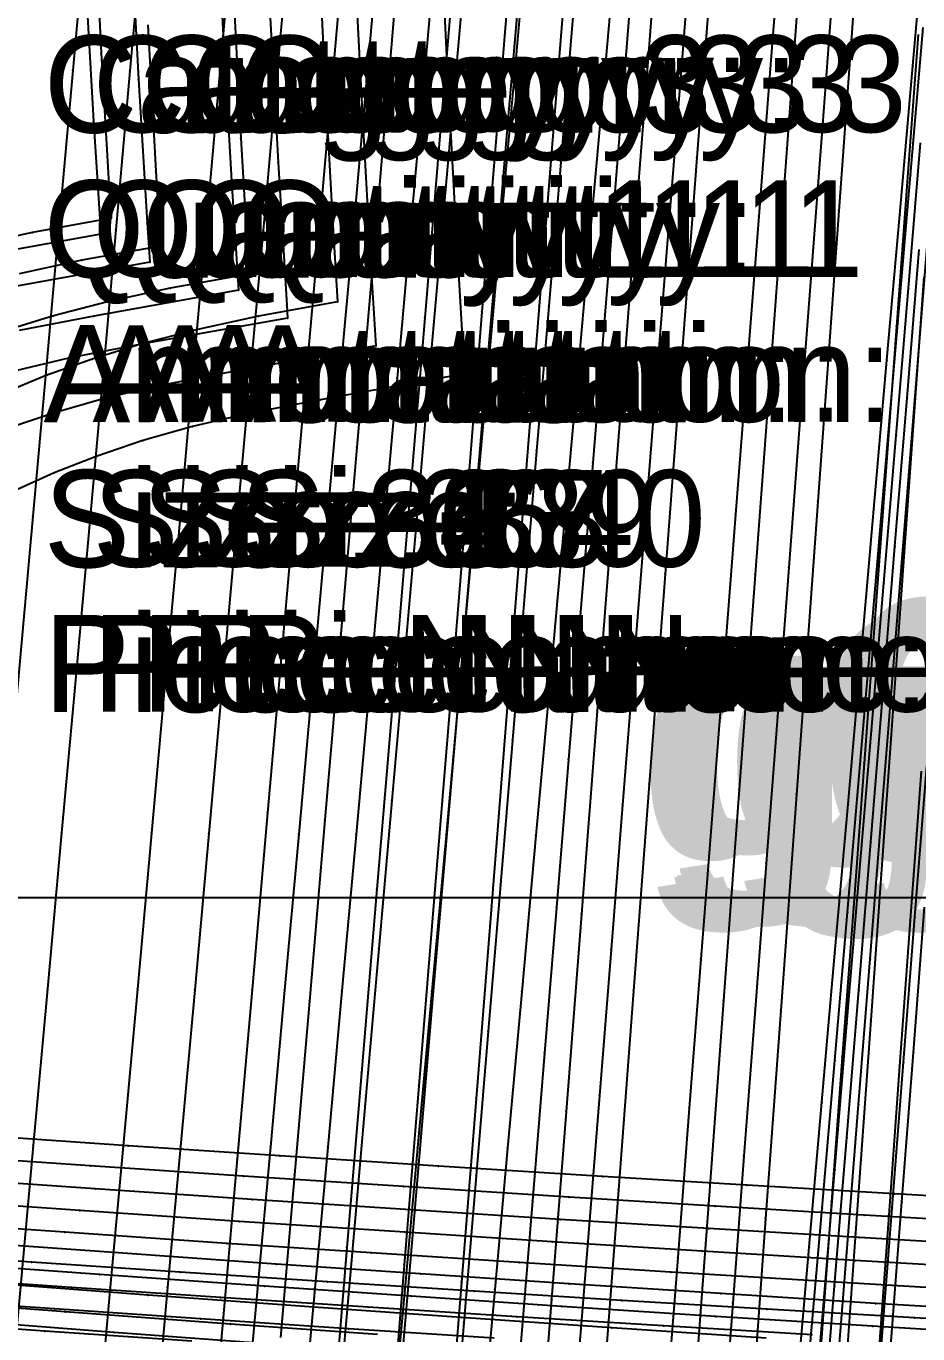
# Model space of a CAD drawing. Extents: x -2408 to 1029, y -526 to 2095.
# Drawn here: x -657.3 to -564.9, y 187.4 to 322.8 of the extents above; entities that cross this region are included whole.
import ezdxf

# ---------------------------------------------------------------- set-up
doc = ezdxf.new("R2010")
doc.units = 0
doc.layers.add('TEXT', color=7, linetype='Continuous')

# ---------------------------------------------------------------- blocks, each defined once
blk = doc.blocks.new(' -30')
at = {"layer": '1'}
for points in [[(-140.645513, -0.13327), (-126.198711, -4.543928), (-111.795267, -8.970565), (-97.399398, -13.421808), (-88.141356, -16.297586), (-88.4348, -19.632827), (-89.576979, -32.614682), (-89.762009, -34.717655), (-91.104735, -49.978829), (-92.419985, -64.927735), (-93.762708, -80.188907), (-95.086682, -95.236976), (-96.429403, -110.498133), (-97.77096, -125.746027), (-99.113686, -141.007203), (-100.449148, -156.185824), (-101.791872, -171.446992), (-103.134596, -186.70816), (-104.482247, -202.025329), (-105.82497, -217.286495), (-107.147776, -232.321274), (-108.4905, -247.582435)], [(-970.741257, -272.837722), (-985.991134, -271.970428), (-1001.25985, -271.072241), (-1016.303678, -270.159495), (-1031.56907, -269.206516), (-1046.783735, -268.231197), (-1062.045895, -267.227961), (-1077.415054, -266.192914), (-1092.674012, -265.141895), (-1107.830262, -264.076439), (-1123.086006, -262.979644), (-1138.243817, -261.859736), (-1153.495229, -260.704377), (-1168.670105, -259.537514), (-1183.755806, -258.370186), (-1198.587343, -257.218457)], [(-46.831846, -316.310787), (-51.691847, -316.704869), (-67.377715, -317.994652), (-66.635922, -309.541909), (-65.310522, -294.438955), (-63.969865, -279.162157), (-62.616455, -263.740033), (-61.268442, -248.379416), (-59.91503, -232.957276), (-58.596081, -217.927838), (-57.242668, -202.505697), (-55.888537, -187.075364), (-54.535126, -171.653236), (-53.20891, -156.540989), (-51.855499, -141.118854), (-50.532141, -126.039166), (-49.17873, -110.617033), (-47.835445, -95.310271)]]:
    blk.add_lwpolyline(points, dxfattribs=at)
at = {"layer": '14'}
for points in [[(-188.641266, -2.412398), (-173.620496, -6.895268), (-158.14324, -11.551712), (-142.805386, -16.202107), (-128.392065, -20.604529), (-113.699172, -25.126459), (-101.986914, -28.760262), (-101.987095, -28.762226), (-102.570606, -35.394403), (-103.839776, -49.81956), (-105.270182, -66.077292), (-106.539713, -80.506552), (-107.945437, -96.483762), (-109.458173, -113.677248), (-111.048735, -131.755287), (-112.687936, -150.386152), (-114.346596, -169.238174), (-115.995525, -187.979609), (-117.605543, -206.278786), (-119.147463, -223.803972), (-120.592102, -240.223475), (-122.316516, -259.822855)], [(-972.553443, -260.016254), (-988.060526, -259.129009), (-1003.328049, -258.225478), (-1018.294121, -257.312485), (-1035.2909, -256.244481), (-1051.694918, -255.183723), (-1067.407822, -254.141055), (-1082.331331, -253.127316), (-1098.29403, -252.018087), (-1114.683603, -250.852429), (-1130.701401, -249.686387), (-1146.484998, -248.509666), (-1161.507253, -247.359455), (-1166.659622, -246.954956), (-1166.711778, -228.437009), (-1166.763477, -210.081106), (-1166.813782, -192.220337), (-1166.869929, -172.285415), (-1166.914701, -156.388963), (-1166.960843, -140.006391), (-1167.007532, -123.429358)]]:
    blk.add_lwpolyline(points, dxfattribs=at)
at = {"layer": '3'}
for p in [(-96.429403, -110.498133), (-49.17873, -110.617033), (-109.458173, -113.677248), (-97.77096, -125.746027), (-50.532141, -126.039166), (-111.048735, -131.755287), (-99.113686, -141.007203), (-51.855499, -141.118854), (-112.687936, -150.386152), (-100.449148, -156.185824), (-53.20891, -156.540989), (-114.346596, -169.238174), (-101.791872, -171.446992), (-54.535126, -171.653236), (-103.134596, -186.70816), (-115.995525, -187.979609), (-55.888537, -187.075364), (-104.482247, -202.025329), (-57.242668, -202.505697), (-117.605543, -206.278786), (-105.82497, -217.286495), (-58.596081, -217.927838), (-119.147463, -223.803972), (-107.147776, -232.321274), (-59.91503, -232.957276), (-120.592102, -240.223475), (-1067.407822, -254.141055), (-1051.694918, -255.183723), (-1035.2909, -256.244481), (-1018.294121, -257.312485), (-1003.328049, -258.225478), (-988.060526, -259.129009), (-1077.415054, -266.192914), (-1062.045895, -267.227961), (-1046.783735, -268.231197), (-1031.56907, -269.206516), (-1016.303678, -270.159495), (-1001.25985, -271.072241), (-985.991134, -271.970428)]:
    blk.add_point(p, dxfattribs=at)
at = {"layer": '7'}
blk.add_line((-766.053925, 405.419922), (-432.919998, 405.419922), dxfattribs=at)
at = {"layer": '1'}
for s, p in [('Category: 3', (-648.512721, 484.618505)), ('Quantity: 1', (-648.512721, 469.618505)), ('Annotation: ', (-648.512721, 454.618505)), ('Size: 30', (-648.512721, 439.618505)), ('Piece Name:  ', (-648.512721, 424.618505))]:
    blk.add_text(s, height=10, dxfattribs=at).set_placement(p)
at = {"layer": 'TEXT', "color": 7}
blk.add_text('g03-30', height=25, dxfattribs=at).set_placement((-584.85, 411.23))
blk = doc.blocks.new(' -31')
at = {"layer": '1'}
for points in [[(-113.284443, -3.578816), (-98.853887, -7.938514), (-84.533204, -12.295759), (-83.086996, -12.737172), (-84.045129, -23.911644), (-84.48555, -29.048142), (-85.353033, -39.165352), (-86.672151, -54.549824), (-87.969285, -69.677935), (-89.255866, -84.682959), (-90.553, -99.811054), (-91.857984, -115.030709), (-93.155117, -130.158803), (-94.452251, -145.286916), (-95.751372, -160.438205), (-97.048505, -175.56631), (-98.359348, -190.8543), (-99.656482, -205.982398), (-100.953615, -221.110486), (-102.239732, -236.110072), (-103.536868, -251.238174)], [(-996.558775, -273.719373), (-1011.967625, -272.788666), (-1027.153644, -271.843779), (-1042.559121, -270.858429), (-1057.86964, -269.853032), (-1073.271734, -268.816338), (-1088.35595, -267.778581), (-1103.754987, -266.697238), (-1119.152194, -265.590335), (-1134.266684, -264.474447), (-1149.659406, -263.307106), (-1165.050526, -262.118533), (-1180.371274, -260.925967), (-1195.237899, -259.766103)], [(-46.819592, -319.813747), (-51.653008, -320.205687), (-67.358122, -321.497192), (-67.231789, -320.02193), (-65.971967, -305.310233), (-64.666787, -290.068855), (-63.365997, -274.878742), (-62.055004, -259.569495), (-60.747751, -244.303919), (-59.426088, -228.870083), (-58.115096, -213.560837), (-56.800419, -198.208568), (-55.489426, -182.899325), (-54.178433, -167.590082), (-52.892138, -152.569269), (-51.577026, -137.211934), (-50.266034, -121.902688), (-48.955041, -106.593432)]]:
    blk.add_lwpolyline(points, dxfattribs=at)
at = {"layer": '14'}
for points in [[(-172.175045, -2.794139), (-157.685526, -7.049333), (-142.999661, -11.394934), (-128.773434, -15.635477), (-114.127781, -20.033836), (-99.87118, -24.352372), (-96.906919, -25.25506), (-96.907082, -25.257027), (-97.490612, -32.062499), (-98.759781, -46.864458), (-100.190187, -63.546873), (-101.459716, -78.353026), (-102.865441, -94.747593), (-104.378176, -112.390191), (-105.968737, -130.940446), (-107.607939, -150.057987), (-109.266597, -169.402443), (-110.915526, -188.633423), (-112.525543, -207.410593), (-114.067463, -225.393562), (-115.512101, -242.241959)], [(-975.521006, -262.220892), (-991.189569, -261.314786), (-1006.616222, -260.391812), (-1021.738486, -259.458959), (-1038.913005, -258.367476), (-1055.489037, -257.283158), (-1071.367298, -256.21711), (-1086.448576, -255.180433), (-1102.581106, -254.045866), (-1117.395059, -252.980726), (-1132.300135, -251.886067), (-1147.688965, -250.730374), (-1163.001536, -249.551087), (-1171.739578, -248.85994), (-1171.791734, -230.043028), (-1171.843433, -211.39078), (-1171.893738, -193.241654), (-1171.949885, -172.984887), (-1171.994657, -156.831797), (-1172.040799, -140.184737), (-1172.087488, -123.340077)]]:
    blk.add_lwpolyline(points, dxfattribs=at)
at = {"layer": '3'}
for p in [(-104.378176, -112.390191), (-91.857984, -115.030709), (-50.266034, -121.902688), (-105.968737, -130.940446), (-93.155117, -130.158803), (-51.577026, -137.211934), (-94.452251, -145.286916), (-107.607939, -150.057987), (-52.892138, -152.569269), (-95.751372, -160.438205), (-54.178433, -167.590082), (-109.266597, -169.402443), (-97.048505, -175.56631), (-55.489426, -182.899325), (-110.915526, -188.633423), (-98.359348, -190.8543), (-56.800419, -198.208568), (-99.656482, -205.982398), (-112.525543, -207.410593), (-58.115096, -213.560837), (-100.953615, -221.110486), (-114.067463, -225.393562), (-59.426088, -228.870083), (-102.239732, -236.110072), (-1071.367298, -256.21711), (-1055.489037, -257.283158), (-1038.913005, -258.367476), (-1021.738486, -259.458959), (-1006.616222, -260.391812), (-991.189569, -261.314786), (-1073.271734, -268.816338), (-1057.86964, -269.853032), (-1042.559121, -270.858429), (-1027.153644, -271.843779), (-1011.967625, -272.788666)]:
    blk.add_point(p, dxfattribs=at)
at = {"layer": '7'}
blk.add_line((-766.053925, 405.419922), (-432.919998, 405.419922), dxfattribs=at)
at = {"layer": '1'}
for s, p in [('Category: 3', (-648.527813, 484.650197)), ('Quantity: 1', (-648.527813, 469.650197)), ('Annotation: ', (-648.527813, 454.650197)), ('Size: 31', (-648.527813, 439.650197)), ('Piece Name:  ', (-648.527813, 424.650197))]:
    blk.add_text(s, height=10, dxfattribs=at).set_placement(p)
at = {"layer": 'TEXT', "color": 7}
blk.add_text('g03-31', height=25, dxfattribs=at).set_placement((-585.39, 410.31))
blk = doc.blocks.new(' -32')
at = {"layer": '1'}
for points in [[(-96.499015, -3.658117), (-82.101447, -7.95839), (-78.031497, -9.179074), (-78.50238, -14.810662), (-79.394584, -25.481079), (-79.764401, -29.903954), (-81.016344, -44.87671), (-82.300844, -60.238827), (-83.552787, -75.211563), (-84.828356, -90.466842), (-86.080301, -105.4396), (-87.336139, -120.458905), (-88.588084, -135.431661), (-89.840029, -150.404417), (-91.093047, -165.390004), (-92.344991, -180.362762), (-93.596934, -195.335512), (-94.864045, -210.489664), (-96.115987, -225.462412), (-97.384657, -240.635189), (-98.636602, -255.607938)], [(-1029.500188, -274.057041), (-1044.602615, -273.082548), (-1059.939156, -272.067258), (-1075.038283, -271.04319), (-1090.204697, -269.990208), (-1105.300425, -268.918473), (-1120.665725, -267.805159), (-1135.758409, -266.689714), (-1150.849014, -265.547593), (-1166.07589, -264.361749), (-1181.341562, -263.143461), (-1196.363717, -261.938956)], [(-46.80871, -323.316803), (-51.615619, -323.706624), (-67.34035, -324.999847), (-66.602145, -316.171308), (-65.350989, -301.208161), (-64.063095, -285.805646), (-62.807046, -270.783999), (-61.484815, -254.970842), (-60.239866, -240.081928), (-58.96323, -224.81405), (-57.699529, -209.700867), (-56.422891, -194.432985), (-55.162551, -179.360005), (-53.885408, -164.086064), (-52.608772, -148.818207), (-51.332135, -133.550329), (-50.072358, -118.484087)]]:
    blk.add_lwpolyline(points, dxfattribs=at)
at = {"layer": '14'}
for points in [[(-166.875569, 0.212875), (-152.262346, -3.99015), (-137.47972, -8.277221), (-123.198532, -12.452192), (-108.564632, -16.765432), (-94.517153, -20.944916), (-91.826916, -21.749861), (-91.827078, -21.751828), (-92.841531, -33.884253), (-94.006032, -47.811222), (-95.516425, -65.874928), (-96.834595, -81.639716), (-98.279233, -98.917009), (-99.821153, -117.357757), (-101.43117, -136.612923), (-103.0801, -156.333471), (-104.738758, -176.170364), (-106.377959, -195.774548), (-107.96852, -214.797032), (-109.481255, -232.888736), (-110.88698, -249.700649)], [(-975.830996, -264.577513), (-991.695618, -263.656159), (-1007.326559, -262.716159), (-1022.660679, -261.76467), (-1037.634846, -260.808854), (-1054.565747, -259.697803), (-1070.820894, -258.601952), (-1086.300012, -257.532671), (-1102.911831, -256.357739), (-1118.229864, -255.249305), (-1133.73006, -254.10292), (-1148.551279, -252.982414), (-1163.57446, -251.819757), (-1176.819611, -250.764942), (-1176.871766, -231.649067), (-1176.923466, -212.700469), (-1176.973771, -194.262985), (-1177.029917, -173.684384), (-1177.07469, -157.274654), (-1177.120831, -140.363089), (-1177.16752, -123.250802)]]:
    blk.add_lwpolyline(points, dxfattribs=at)
at = {"layer": '3'}
for p in [(-99.821153, -117.357757), (-87.336139, -120.458905), (-51.332135, -133.550329), (-101.43117, -136.612923), (-88.588084, -135.431661), (-52.608772, -148.818207), (-89.840029, -150.404417), (-103.0801, -156.333471), (-53.885408, -164.086064), (-91.093047, -165.390004), (-104.738758, -176.170364), (-55.162551, -179.360005), (-92.344991, -180.362762), (-56.422891, -194.432985), (-106.377959, -195.774548), (-93.596934, -195.335512), (-57.699529, -209.700867), (-94.864045, -210.489664), (-107.96852, -214.797032), (-96.115987, -225.462412), (-58.96323, -224.81405), (-109.481255, -232.888736), (-97.384657, -240.635189), (-60.239866, -240.081928), (-1070.820894, -258.601952), (-1054.565747, -259.697803), (-1037.634846, -260.808854), (-1022.660679, -261.76467), (-1007.326559, -262.716159), (-991.695618, -263.656159), (-1075.038283, -271.04319), (-1059.939156, -272.067258), (-1044.602615, -273.082548)]:
    blk.add_point(p, dxfattribs=at)
at = {"layer": '7'}
blk.add_line((-766.053925, 405.419922), (-432.919998, 405.419922), dxfattribs=at)
at = {"layer": '1'}
for s, p in [('Category: 3', (-648.542485, 484.65299)), ('Quantity: 1', (-648.542485, 469.65299)), ('Annotation: ', (-648.542485, 454.65299)), ('Size: 32', (-648.542485, 439.65299)), ('Piece Name:  ', (-648.542485, 424.65299))]:
    blk.add_text(s, height=10, dxfattribs=at).set_placement(p)
at = {"layer": 'TEXT', "color": 7}
blk.add_text('g03-32', height=25, dxfattribs=at).set_placement((-583.25, 409.92))
blk = doc.blocks.new(' -33')
at = {"layer": '1'}
for points in [[(-79.912132, -3.565036), (-72.972422, -5.592347), (-73.642453, -13.804576), (-74.301767, -21.885448), (-74.894288, -29.14766), (-76.143204, -44.454995), (-77.389806, -59.733966), (-78.638722, -75.041301), (-79.876797, -90.215755), (-81.125714, -105.523093), (-82.386395, -120.974604), (-83.635313, -136.28194), (-84.88423, -151.589275), (-86.142193, -167.007489), (-87.39111, -182.314825), (-88.640026, -197.622161), (-89.869945, -212.696667), (-91.118861, -228.004001), (-92.350239, -243.096378)], [(-1060.820195, -274.365671), (-1076.056196, -273.325623), (-1091.114763, -272.273251), (-1106.347368, -271.184569), (-1121.353144, -270.089982), (-1136.5825, -268.956376), (-1151.479198, -267.81914), (-1167.211265, -266.58397), (-1182.43422, -265.367839), (-1197.65733, -264.145135)], [(-46.799045, -326.819305), (-51.582775, -327.206991), (-67.323875, -328.497887), (-66.058339, -313.006987), (-64.80344, -297.646285), (-63.548538, -282.285545), (-62.319356, -267.239636), (-61.064456, -251.878919), (-59.832761, -236.802251), (-58.577859, -221.441532), (-57.332091, -206.192597), (-56.077191, -190.831883), (-54.834655, -175.622509), (-53.579755, -160.261794), (-52.321054, -144.854568), (-51.066153, -129.493851)]]:
    blk.add_lwpolyline(points, dxfattribs=at)
at = {"layer": '14'}
for points in [[(-140.084991, -2.873449), (-124.736267, -7.248147), (-110.524373, -11.331748), (-96.436078, -15.413719), (-86.746922, -18.244661), (-86.747074, -18.24663), (-87.761537, -30.680289), (-88.926038, -44.952981), (-90.436432, -63.465113), (-91.754602, -79.621262), (-93.19924, -97.327446), (-94.741159, -116.225965), (-96.351177, -135.959138), (-98.000106, -156.169227), (-99.658764, -176.49855), (-101.297966, -196.589424), (-102.888527, -216.084111), (-104.401261, -234.62493), (-105.806986, -251.854187)], [(-976.08208, -266.940595), (-992.141825, -266.004694), (-1007.976158, -265.048251), (-1023.521357, -264.078597), (-1038.713918, -263.103048), (-1055.907811, -261.967239), (-1072.433921, -260.845017), (-1088.191235, -259.74801), (-1103.078553, -258.687859), (-1118.89777, -257.536305), (-1134.990589, -256.338122), (-1150.503711, -255.156657), (-1165.42751, -253.993371), (-1180.030257, -252.823399), (-1181.899643, -252.669945), (-1181.951799, -233.255106), (-1182.003498, -214.010157), (-1182.053803, -195.284325), (-1182.095472, -179.77322), (-1182.139605, -163.344691), (-1182.185381, -146.304561), (-1182.231979, -128.958626)]]:
    blk.add_lwpolyline(points, dxfattribs=at)
at = {"layer": '3'}
for p in [(-138.736895, -110.943376), (-94.741159, -116.225965), (-82.386395, -120.974604), (-140.205481, -127.391194), (-96.351177, -135.959138), (-83.635313, -136.28194), (-141.563588, -142.561109), (-52.321054, -144.854568), (-84.88423, -151.589275), (-98.000106, -156.169227), (-142.869874, -157.10961), (-53.579755, -160.261794), (-86.142193, -167.007489), (-54.834655, -175.622509), (-99.658764, -176.49855), (-87.39111, -182.314825), (-56.077191, -190.831883), (-101.297966, -196.589424), (-88.640026, -197.622161), (-57.332091, -206.192597), (-89.869945, -212.696667), (-102.888527, -216.084111), (-58.577859, -221.441532), (-91.118861, -228.004001), (-104.401261, -234.62493), (-59.832761, -236.802251), (-1072.433921, -260.845017), (-1055.907811, -261.967239), (-1038.713918, -263.103048), (-1023.521357, -264.078597), (-1007.976158, -265.048251), (-992.141825, -266.004694), (-1076.056196, -273.325623)]:
    blk.add_point(p, dxfattribs=at)
at = {"layer": '7'}
blk.add_line((-766.053925, 405.419922), (-432.919998, 405.419922), dxfattribs=at)
at = {"layer": '8'}
blk.add_lwpolyline([(-134.335365, -61.404266), (-135.875645, -78.78272), (-137.247986, -94.226278), (-138.736895, -110.943376), (-140.205481, -127.391194), (-141.563588, -142.561109), (-142.869874, -157.10961), (-144.463981, -174.801196), (-145.822945, -189.836187), (-147.287827, -206.002101), (-148.760519, -222.216037), (-150.09139, -236.837209), (-151.394768, -251.123543)], dxfattribs=at)
at = {"layer": '1'}
for s, p in [('Category: 3', (-648.538089, 484.653842)), ('Quantity: 1', (-648.538089, 469.653842)), ('Annotation: ', (-648.538089, 454.653842)), ('Size: 33', (-648.538089, 439.653842)), ('Piece Name:  ', (-648.538089, 424.653842))]:
    blk.add_text(s, height=10, dxfattribs=at).set_placement(p)
at = {"layer": 'TEXT', "color": 7}
blk.add_text('g03-33', height=25, dxfattribs=at).set_placement((-587.12, 409.33))
blk = doc.blocks.new(' -34')
at = {"layer": '1'}
for points in [[(-67.915287, -2.042958), (-68.188204, -5.468989), (-69.212694, -18.329846), (-69.374587, -20.362122), (-70.578881, -35.480094), (-71.772223, -50.460561), (-72.976516, -65.578514), (-74.177396, -80.653612), (-75.381691, -95.771584), (-76.585986, -110.889557), (-77.81009, -126.256203), (-79.014386, -141.374175), (-80.260207, -157.013433), (-81.44017, -171.825955), (-82.644465, -186.943925), (-83.837499, -201.920551), (-85.041792, -217.038513), (-86.246086, -232.156475), (-87.440475, -247.150101)], [(-51.726488, -330.717326), (-67.30835, -331.988258), (-66.64172, -323.64138), (-65.438223, -308.572395), (-64.232601, -293.476801), (-63.031731, -278.440717), (-61.826106, -263.345104), (-60.628775, -248.353321), (-59.423152, -233.257727), (-58.203864, -217.991015), (-56.998239, -202.895399), (-55.782061, -187.667625), (-54.576437, -172.572013), (-53.344711, -157.14957), (-52.139088, -142.05396), (-50.933465, -126.958359)]]:
    blk.add_lwpolyline(points, dxfattribs=at)
at = {"layer": '14'}
for points in [[(-128.625429, -1.437448), (-113.993193, -5.540853), (-98.991595, -9.784448), (-84.916995, -13.80505), (-81.666918, -14.739461), (-81.66707, -14.741431), (-81.817705, -16.632351), (-82.936447, -30.676345), (-84.193908, -46.461724), (-85.356426, -61.055266), (-86.674597, -77.60277), (-88.119235, -95.737857), (-89.661155, -115.094163), (-91.271172, -135.305322), (-92.920102, -156.004968), (-94.578761, -176.826736), (-96.217961, -197.404242), (-97.808522, -217.371158), (-99.321257, -236.361099), (-100.726982, -254.0077)], [(-978.995736, -269.15243), (-995.217702, -268.19819), (-1011.212086, -267.222703), (-1026.914653, -266.233465), (-1042.261168, -265.237971), (-1057.187393, -264.243718), (-1073.984438, -263.095324), (-1090.019987, -261.970725), (-1105.192034, -260.881824), (-1121.343324, -259.696348), (-1137.816527, -258.459132), (-1153.758547, -257.233878), (-1169.201921, -256.018549), (-1183.754771, -254.842023), (-1186.979599, -254.574947), (-1187.031755, -234.861143), (-1187.083454, -215.319846), (-1187.133759, -196.305657), (-1187.175428, -180.555702), (-1187.219561, -163.874196), (-1187.265338, -146.571682), (-1187.311935, -128.958625)]]:
    blk.add_lwpolyline(points, dxfattribs=at)
at = {"layer": '3'}
for p in [(-133.656891, -110.943376), (-76.585986, -110.889557), (-89.661155, -115.094163), (-77.81009, -126.256203), (-135.125478, -127.391194), (-91.271172, -135.305322), (-79.014386, -141.374175), (-52.139088, -142.05396), (-136.483585, -142.561109), (-92.920102, -156.004968), (-80.260207, -157.013433), (-137.78987, -157.10961), (-53.344711, -157.14957), (-81.44017, -171.825955), (-54.576437, -172.572013), (-139.383977, -174.801196), (-94.578761, -176.826736), (-82.644465, -186.943925), (-55.782061, -187.667625), (-140.742942, -189.836187), (-96.217961, -197.404242), (-83.837499, -201.920551), (-56.998239, -202.895399), (-142.207824, -206.002101), (-97.808522, -217.371158), (-85.041792, -217.038513), (-58.203864, -217.991015), (-143.680515, -222.216037), (-86.246086, -232.156475), (-59.423152, -233.257727), (-99.321257, -236.361099), (-1073.984438, -263.095324), (-1057.187393, -264.243718), (-1042.261168, -265.237971), (-1026.914653, -266.233465), (-1011.212086, -267.222703), (-995.217702, -268.19819)]:
    blk.add_point(p, dxfattribs=at)
at = {"layer": '7'}
blk.add_line((-766.053925, 405.419922), (-432.919998, 405.419922), dxfattribs=at)
at = {"layer": '8'}
blk.add_lwpolyline([(-129.255362, -61.404266), (-130.795641, -78.78272), (-132.167982, -94.226278), (-133.656891, -110.943376), (-135.125478, -127.391194), (-136.483585, -142.561109), (-137.78987, -157.10961), (-139.383977, -174.801196), (-140.742942, -189.836187), (-142.207824, -206.002101), (-143.680515, -222.216037), (-145.011387, -236.837209), (-146.314764, -251.123543)], dxfattribs=at)
at = {"layer": '1'}
for s, p in [('Category: 3', (-648.550179, 484.690839)), ('Quantity: 1', (-648.550179, 469.690839)), ('Annotation: ', (-648.550179, 454.690839)), ('Size: 34', (-648.550179, 439.690839)), ('Piece Name:  ', (-648.550179, 424.690839))]:
    blk.add_text(s, height=10, dxfattribs=at).set_placement(p)
at = {"layer": 'TEXT', "color": 7}
blk.add_text('g03-34', height=25, dxfattribs=at).set_placement((-585.13, 410.49))
blk = doc.blocks.new(' -35')
at = {"layer": '1'}
for points in [[(-67.811545, 421.687174), (-66.930013, 406.553247), (-66.17599, 394.85302), (-81.165415, 392.171487)], [(-63.201218, -2.916223), (-64.12292, -14.76037), (-64.380611, -18.071752), (-65.582125, -33.511541), (-66.778436, -48.88447), (-67.97995, -64.324258), (-69.184953, -79.808849), (-70.386468, -95.248639), (-71.587984, -110.688429), (-72.775354, -125.946444), (-73.976868, -141.386232), (-75.178382, -156.82602), (-76.363233, -172.051669), (-77.564748, -187.491468), (-78.762193, -202.878946), (-79.963709, -218.318738), (-81.165225, -233.758529), (-82.363927, -249.162179)], [(-51.702818, -334.219371), (-67.295289, -335.491257), (-67.202679, -334.305783), (-66.054287, -319.605575), (-64.888051, -304.676936), (-63.702103, -289.495978), (-62.523941, -274.414689), (-61.334851, -259.193508), (-60.15669, -244.112224), (-58.947935, -228.639329), (-57.769772, -213.558038), (-56.592683, -198.490496), (-55.373895, -182.88917)]]:
    blk.add_lwpolyline(points, dxfattribs=at)
at = {"layer": '14'}
for points in [[(-111.311847, -1.537025), (-96.596089, -5.617608), (-82.062385, -9.688133), (-76.586919, -11.234261), (-76.587071, -11.236234), (-76.737706, -13.17192), (-77.85645, -27.548072), (-79.11391, -43.706769), (-80.27643, -58.64546), (-81.5946, -75.584309), (-83.039239, -94.148305), (-84.581159, -113.962383), (-86.191176, -134.651532), (-87.840106, -155.840719), (-89.498765, -177.154936), (-91.137966, -198.219114), (-92.728527, -218.658241), (-94.241262, -238.097298), (-95.646987, -256.161237)], [(-973.761162, -271.438436), (-990.00323, -270.457451), (-1006.023998, -269.454333), (-1021.758036, -268.436859), (-1037.139843, -267.412805), (-1052.103916, -266.389951), (-1068.946655, -265.208513), (-1085.027638, -264.051647), (-1100.242849, -262.931704), (-1116.438108, -261.712825), (-1131.211438, -260.576743), (-1145.938465, -259.420575), (-1160.904871, -258.219773), (-1175.931962, -256.983346), (-1181.899643, -256.47995), (-1181.951799, -236.467182), (-1182.003498, -216.629542), (-1182.053803, -197.326996), (-1182.095472, -181.338184), (-1182.139605, -164.403702), (-1182.185381, -146.838784), (-1182.231979, -128.958643)]]:
    blk.add_lwpolyline(points, dxfattribs=at)
at = {"layer": '2'}
blk.add_point((-66.17599, 394.85302), dxfattribs=at)
at = {"layer": '3'}
for p in [(-66.930013, 406.553247), (-128.576897, -110.943376), (-71.587984, -110.688429), (-84.581159, -113.962383), (-72.775354, -125.946444), (-130.045483, -127.391194), (-86.191176, -134.651532), (-73.976868, -141.386232), (-131.40359, -142.561109), (-87.840106, -155.840719), (-75.178382, -156.82602), (-132.709876, -157.10961), (-76.363233, -172.051669), (-134.303983, -174.801196), (-89.498765, -177.154936), (-77.564748, -187.491468), (-135.662948, -189.836187), (-91.137966, -198.219114), (-56.592683, -198.490496), (-78.762193, -202.878946), (-137.127829, -206.002101), (-57.769772, -213.558038), (-92.728527, -218.658241), (-79.963709, -218.318738), (-138.600521, -222.216037), (-58.947935, -228.639329), (-81.165225, -233.758529), (-139.931393, -236.837209), (-94.241262, -238.097298), (-1068.946655, -265.208513), (-1052.103916, -266.389951), (-1037.139843, -267.412805), (-1021.758036, -268.436859), (-1006.023998, -269.454333), (-990.00323, -270.457451)]:
    blk.add_point(p, dxfattribs=at)
at = {"layer": '7'}
blk.add_line((-766.053925, 405.419922), (-432.919998, 405.419922), dxfattribs=at)
at = {"layer": '8'}
blk.add_lwpolyline([(-124.175367, -61.404266), (-125.715647, -78.78272), (-127.087988, -94.226278), (-128.576897, -110.943376), (-130.045483, -127.391194), (-131.40359, -142.561109), (-132.709876, -157.10961), (-134.303983, -174.801196), (-135.662948, -189.836187), (-137.127829, -206.002101), (-138.600521, -222.216037), (-139.931393, -236.837209), (-141.23477, -251.123543)], dxfattribs=at)
at = {"layer": '1'}
for s, p in [('Category: 3', (-643.464735, 484.67697)), ('Quantity: 1', (-643.464735, 469.67697)), ('Annotation: ', (-643.464735, 454.67697)), ('Size: 35', (-643.464735, 439.67697)), ('Piece Name:  ', (-643.464735, 424.67697))]:
    blk.add_text(s, height=10, dxfattribs=at).set_placement(p)
at = {"layer": 'TEXT', "color": 7}
blk.add_text('g03-35', height=25, dxfattribs=at).set_placement((-578.12, 409.94))
blk = doc.blocks.new(' -36')
at = {"layer": '1'}
for points in [[(-63.094369, 425.353161), (-62.282581, 410.275614), (-61.385978, 395.424654), (-61.120334, 391.34346), (-76.085423, 388.66629)], [(-57.795992, 5.079436), (-58.927819, -9.800866), (-59.033508, -11.190376), (-60.085321, -25.018729), (-61.242823, -40.236593), (-62.418501, -55.693406), (-63.576003, -70.91127), (-64.722561, -85.98524), (-65.880064, -101.203124), (-67.037566, -116.420989), (-68.210904, -131.84705), (-69.368407, -147.064914), (-70.52591, -162.282796), (-71.699247, -177.708834), (-72.85675, -192.926705), (-74.003308, -208.000684), (-75.16081, -223.21855), (-76.318313, -238.436426), (-77.49399, -253.893231)], [(-51.675367, -337.720487), (-67.28332, -338.991051), (-66.943126, -334.541418), (-65.800352, -319.594318), (-64.657857, -304.650864), (-63.495757, -289.450985), (-62.315311, -274.011139), (-61.145822, -258.714614), (-59.965376, -243.27477), (-58.793954, -227.952949), (-57.613508, -212.513101), (-56.461324, -197.442908)]]:
    blk.add_lwpolyline(points, dxfattribs=at)
at = {"layer": '14'}
for points in [[(-96.390526, -0.874408), (-81.735465, -4.894352), (-71.506915, -7.729061), (-71.507068, -7.731034), (-71.91676, -13.117361), (-73.056221, -28.098031), (-74.402316, -45.795346), (-75.619963, -61.803946), (-76.983531, -79.730988), (-78.46384, -99.192841), (-80.031702, -119.80576), (-81.657932, -141.186068), (-83.313349, -162.950089), (-84.968764, -184.714092), (-86.594995, -206.0944), (-88.162856, -226.707319), (-89.643165, -246.169163)], [(-977.53685, -273.600216), (-990.332004, -272.822526), (-1006.555167, -271.8037), (-1022.499956, -270.768605), (-1038.100212, -269.725196), (-1053.28999, -268.681419), (-1070.40433, -267.473829), (-1086.764907, -266.289203), (-1102.266905, -265.140159), (-1118.797443, -263.886744), (-1133.912766, -262.715158), (-1149.030825, -261.518407), (-1164.481464, -260.267909), (-1179.488446, -259.022616), (-1186.979599, -258.384953), (-1187.031755, -238.073222), (-1187.083454, -217.939231), (-1187.133759, -198.348328), (-1187.175428, -182.120666), (-1187.219561, -164.933208), (-1187.265338, -147.105886), (-1187.311935, -128.958642)]]:
    blk.add_lwpolyline(points, dxfattribs=at)
at = {"layer": '2'}
blk.add_point((-61.120334, 391.34346), dxfattribs=at)
at = {"layer": '3'}
for p in [(-62.282581, 410.275614), (-61.385978, 395.424654), (-123.496893, -110.943376), (-67.037566, -116.420989), (-80.031702, -119.80576), (-124.96548, -127.391194), (-68.210904, -131.84705), (-81.657932, -141.186068), (-126.323587, -142.561109), (-69.368407, -147.064914), (-127.629872, -157.10961), (-70.52591, -162.282796), (-83.313349, -162.950089), (-129.223979, -174.801196), (-71.699247, -177.708834), (-84.968764, -184.714092), (-130.582944, -189.836187), (-72.85675, -192.926705), (-132.047826, -206.002101), (-86.594995, -206.0944), (-74.003308, -208.000684), (-57.613508, -212.513101), (-133.520517, -222.216037), (-75.16081, -223.21855), (-88.162856, -226.707319), (-58.793954, -227.952949), (-134.851389, -236.837209), (-76.318313, -238.436426), (-1070.40433, -267.473829), (-1053.28999, -268.681419), (-1038.100212, -269.725196), (-1022.499956, -270.768605), (-1006.555167, -271.8037), (-990.332004, -272.822526)]:
    blk.add_point(p, dxfattribs=at)
at = {"layer": '7'}
blk.add_line((-766.053925, 405.419922), (-432.919998, 405.419922), dxfattribs=at)
at = {"layer": '8'}
blk.add_lwpolyline([(-119.095364, -61.404266), (-120.635643, -78.78272), (-122.007984, -94.226278), (-123.496893, -110.943376), (-124.96548, -127.391194), (-126.323587, -142.561109), (-127.629872, -157.10961), (-129.223979, -174.801196), (-130.582944, -189.836187), (-132.047826, -206.002101), (-133.520517, -222.216037), (-134.851389, -236.837209), (-136.154766, -251.123543)], dxfattribs=at)
at = {"layer": '1'}
for s, p in [('Category: 3', (-643.476274, 484.665728)), ('Quantity: 1', (-643.476274, 469.665728)), ('Annotation: ', (-643.476274, 454.665728)), ('Size: 36', (-643.476274, 439.665728)), ('Piece Name:  ', (-643.476274, 424.665728))]:
    blk.add_text(s, height=10, dxfattribs=at).set_placement(p)
at = {"layer": 'TEXT', "color": 7}
blk.add_text('g03-36', height=25, dxfattribs=at).set_placement((-573.39, 410.17))
blk = doc.blocks.new(' -37')
at = {"layer": '1'}
for points in [[(-58.371386, 429.356144), (-57.615895, 414.215875), (-56.739934, 399.142059), (-56.025076, 387.840996), (-71.006287, 385.160944), (-78.7391, 383.666296)], [(-61.337987, -107.019113), (-62.474733, -122.301583), (-63.588432, -137.274201), (-64.70213, -152.2468), (-65.838876, -167.529269), (-66.952574, -182.501879), (-68.066272, -197.474488), (-69.217031, -212.94534), (-70.330728, -227.917937), (-71.444426, -242.890543)]]:
    blk.add_lwpolyline(points, dxfattribs=at)
at = {"layer": '14'}
for points in [[(-71.011885, 427.871079), (-70.23439, 412.379166), (-69.366786, 397.622468), (-69.213867, 395.283775), (-77.366151, 393.816017), (-83.850508, 392.411904)], [(-81.108726, -0.227481), (-66.426916, -4.223861), (-66.427064, -4.225836), (-66.836761, -9.73384), (-67.976222, -25.052798), (-69.322315, -43.149747), (-70.539962, -59.519846), (-71.903532, -77.851743), (-73.383839, -97.753059), (-74.951701, -118.831471), (-76.577931, -140.694582), (-78.233347, -162.950072), (-79.888761, -185.205543), (-81.514992, -207.068673), (-83.082854, -228.147085), (-84.563161, -248.048402)], [(-1001.333343, -274.049686), (-1017.309061, -272.985787), (-1032.94468, -271.913143), (-1048.172808, -270.840002), (-1065.334007, -269.598383), (-1081.741827, -268.380416), (-1097.289314, -267.199193), (-1113.866962, -265.911034), (-1129.02137, -264.707533), (-1144.169878, -263.479139), (-1159.632128, -262.197494), (-1174.595774, -260.926197), (-1181.899643, -260.289955), (-1181.951799, -239.679258), (-1182.003498, -219.24892), (-1182.053803, -199.369669), (-1182.095472, -182.903158), (-1182.139605, -165.462715), (-1182.185381, -147.373008), (-1182.231979, -128.958642)]]:
    blk.add_lwpolyline(points, dxfattribs=at)
at = {"layer": '2'}
for p in [(-69.213867, 395.283775), (-56.025076, 387.840996)]:
    blk.add_point(p, dxfattribs=at)
at = {"layer": '3'}
for p in [(-57.615895, 414.215875), (-70.23439, 412.379166), (-56.739934, 399.142059), (-69.366786, 397.622468), (-77.366151, 393.816017), (-71.006287, 385.160944), (-118.41689, -110.943376), (-74.951701, -118.831471), (-62.474733, -122.301583), (-119.885476, -127.391194), (-63.588432, -137.274201), (-76.577931, -140.694582), (-121.243583, -142.561109), (-64.70213, -152.2468), (-122.549868, -157.10961), (-78.233347, -162.950072), (-65.838876, -167.529269), (-124.143975, -174.801196), (-66.952574, -182.501879), (-79.888761, -185.205543), (-125.50294, -189.836187), (-68.066272, -197.474488), (-126.967822, -206.002101), (-81.514992, -207.068673), (-69.217031, -212.94534), (-128.440513, -222.216037), (-83.082854, -228.147085), (-70.330728, -227.917937), (-129.771385, -236.837209), (-1065.334007, -269.598383), (-1048.172808, -270.840002), (-1032.94468, -271.913143), (-1017.309061, -272.985787)]:
    blk.add_point(p, dxfattribs=at)
at = {"layer": '7'}
blk.add_line((-766.053925, 405.419922), (-432.919998, 405.419922), dxfattribs=at)
at = {"layer": '8'}
blk.add_lwpolyline([(-114.01536, -61.404266), (-115.555639, -78.78272), (-116.92798, -94.226278), (-118.41689, -110.943376), (-119.885476, -127.391194), (-121.243583, -142.561109), (-122.549868, -157.10961), (-124.143975, -174.801196), (-125.50294, -189.836187), (-126.967822, -206.002101), (-128.440513, -222.216037), (-129.771385, -236.837209), (-131.074762, -251.123543)], dxfattribs=at)
at = {"layer": '1'}
for s, p in [('Category: 3', (-638.387904, 484.686759)), ('Quantity: 1', (-638.387904, 469.686759)), ('Annotation: ', (-638.387904, 454.686759)), ('Size: 37', (-638.387904, 439.686759)), ('Piece Name:  ', (-638.387904, 424.686759))]:
    blk.add_text(s, height=10, dxfattribs=at).set_placement(p)
at = {"layer": 'TEXT', "color": 7}
blk.add_text('g03-37', height=25, dxfattribs=at).set_placement((-573.37, 408.66))
blk = doc.blocks.new(' -38')
at = {"layer": '1'}
for points in [[(-52.77128, 415.446312), (-51.94388, 400.436293), (-51.048263, 385.658428), (-50.963736, 384.332466), (-65.925444, 381.655884), (-73.656435, 380.161651), (-79.128596, 378.875739)], [(-61.897461, -183.255028), (-63.02008, -198.680873), (-64.122376, -213.827451), (-65.244994, -229.253291), (-66.367614, -244.679141)]]:
    blk.add_lwpolyline(points, dxfattribs=at)
at = {"layer": '14'}
for points in [[(-65.448873, 414.684796), (-64.616711, 399.548003), (-64.133868, 391.778603), (-72.286152, 390.310821), (-78.77051, 388.906697)], [(-61.34706, -0.720636), (-62.361532, -14.660421), (-63.526034, -30.661768), (-64.630184, -45.833818), (-65.899716, -63.278363), (-67.305439, -82.594321), (-68.818176, -103.380733), (-70.408737, -125.236525), (-71.497935, -140.203131), (-72.600103, -155.347952), (-73.706597, -170.552203), (-74.808766, -185.697042), (-76.434997, -208.042974), (-78.002859, -229.586858), (-79.483167, -249.927671)], [(-1041.592026, -273.693331), (-1056.82028, -272.601565), (-1073.94759, -271.341612), (-1090.284024, -270.109234), (-1105.721642, -268.917815), (-1122.125596, -267.623514), (-1137.053481, -266.420167), (-1151.882383, -265.199993), (-1166.858029, -263.940824), (-1181.642511, -262.666304), (-1186.979599, -262.194958), (-1187.031755, -241.285298), (-1187.072019, -225.143079), (-1187.120559, -205.682971), (-1187.161224, -189.380141), (-1187.204627, -171.979478), (-1187.249947, -153.81033), (-1187.296362, -135.202069), (-1187.343051, -116.484004), (-1187.389193, -97.985507), (-1187.433965, -80.035926), (-1187.476547, -62.964629), (-1187.516116, -47.100932), (-1187.56277, -28.397093)]]:
    blk.add_lwpolyline(points, dxfattribs=at)
at = {"layer": '2'}
for p in [(-64.133868, 391.778603), (-50.963736, 384.332466)]:
    blk.add_point(p, dxfattribs=at)
at = {"layer": '3'}
for p in [(-64.616711, 399.548003), (-51.94388, 400.436293), (-72.286152, 390.310821), (-51.048263, 385.658428), (-65.925444, 381.655884), (-73.656435, 380.161651), (-113.336895, -110.943376), (-70.408737, -125.236525), (-114.805482, -127.391194), (-71.497935, -140.203131), (-116.163589, -142.561109), (-72.600103, -155.347952), (-117.469874, -157.10961), (-73.706597, -170.552203), (-119.063981, -174.801196), (-74.808766, -185.697042), (-120.422946, -189.836187), (-63.02008, -198.680873), (-121.887828, -206.002101), (-76.434997, -208.042974), (-64.122376, -213.827451), (-123.360519, -222.216037), (-78.002859, -229.586858), (-65.244994, -229.253291), (-124.691391, -236.837209), (-1073.94759, -271.341612), (-1056.82028, -272.601565)]:
    blk.add_point(p, dxfattribs=at)
at = {"layer": '7'}
blk.add_line((-766.053925, 405.419922), (-432.919998, 405.419922), dxfattribs=at)
at = {"layer": '8'}
blk.add_lwpolyline([(-108.935366, -61.404266), (-110.475645, -78.78272), (-111.847986, -94.226278), (-113.336895, -110.943376), (-114.805482, -127.391194), (-116.163589, -142.561109), (-117.469874, -157.10961), (-119.063981, -174.801196), (-120.422946, -189.836187), (-121.887828, -206.002101), (-123.360519, -222.216037), (-124.691391, -236.837209), (-125.994768, -251.123543)], dxfattribs=at)
at = {"layer": '1'}
for s, p in [('Category: 3', (-638.396678, 484.660367)), ('Quantity: 1', (-638.396678, 469.660367)), ('Annotation: ', (-638.396678, 454.660367)), ('Size: 38', (-638.396678, 439.660367)), ('Piece Name:  ', (-638.396678, 424.660367))]:
    blk.add_text(s, height=10, dxfattribs=at).set_placement(p)
at = {"layer": 'TEXT', "color": 7}
blk.add_text('g03-38', height=25, dxfattribs=at).set_placement((-574.11, 408.79))
blk = doc.blocks.new(' -39')
at = {"layer": '1'}
blk.add_lwpolyline([(-48.097696, 420.523488), (-47.314612, 405.109559), (-46.472991, 390.238105), (-45.901623, 380.824051), (-60.845311, 378.150715), (-68.57599, 376.656565), (-74.048498, 375.37059), (-79.180812, 373.913615), (-84.036269, 372.282799)], dxfattribs=at)
at = {"layer": '14'}
for points in [[(-60.688099, 417.919187), (-59.889496, 402.333824), (-59.053864, 388.273392), (-67.206148, 386.805628), (-73.690505, 385.401506), (-79.296033, 383.943789), (-84.44545, 382.359653)], [(-65.871173, -132.036323), (-66.967937, -147.432511), (-68.073349, -162.950088), (-69.178761, -178.467665), (-70.275525, -193.863853), (-71.354995, -209.017263), (-72.922857, -231.026639), (-74.403165, -251.80694)], [(-1051.689111, -274.757998), (-1068.86501, -273.46323), (-1085.25005, -272.196846), (-1100.734219, -270.972716), (-1117.185962, -269.643263), (-1132.152969, -268.407835), (-1147.011432, -267.156168), (-1161.996217, -265.866575), (-1176.724781, -264.567374), (-1181.899643, -264.099941), (-1181.951799, -242.891317), (-1181.992063, -226.518299), (-1182.040603, -206.779942), (-1182.081268, -190.244026), (-1182.124671, -172.594572), (-1182.169991, -154.165637), (-1182.216406, -135.291318), (-1182.263095, -116.305628), (-1182.309237, -97.542643), (-1182.354009, -79.336424), (-1182.396591, -62.021029), (-1182.43616, -45.930518), (-1182.471896, -31.398949)]]:
    blk.add_lwpolyline(points, dxfattribs=at)
at = {"layer": '2'}
for p in [(-59.053864, 388.273392), (-45.901623, 380.824051)]:
    blk.add_point(p, dxfattribs=at)
at = {"layer": '3'}
for p in [(-47.314612, 405.109559), (-59.889496, 402.333824), (-46.472991, 390.238105), (-67.206148, 386.805628), (-73.690505, 385.401506), (-79.296033, 383.943789), (-60.845311, 378.150715), (-68.57599, 376.656565), (-74.048498, 375.37059), (-79.180812, 373.913615), (-108.256892, -110.943376), (-109.725478, -127.391194), (-111.083585, -142.561109), (-66.967937, -147.432511), (-112.38987, -157.10961), (-68.073349, -162.950088), (-113.983977, -174.801196), (-69.178761, -178.467665), (-115.342942, -189.836187), (-70.275525, -193.863853), (-116.807824, -206.002101), (-71.354995, -209.017263), (-118.280515, -222.216037), (-72.922857, -231.026639), (-119.611387, -236.837209), (-1068.86501, -273.46323)]:
    blk.add_point(p, dxfattribs=at)
at = {"layer": '7'}
blk.add_line((-766.053925, 405.419922), (-432.919998, 405.419922), dxfattribs=at)
at = {"layer": '8'}
blk.add_lwpolyline([(-103.855362, -61.404266), (-105.395641, -78.78272), (-106.767982, -94.226278), (-108.256892, -110.943376), (-109.725478, -127.391194), (-111.083585, -142.561109), (-112.38987, -157.10961), (-113.983977, -174.801196), (-115.342942, -189.836187), (-116.807824, -206.002101), (-118.280515, -222.216037), (-119.611387, -236.837209), (-120.914764, -251.123543)], dxfattribs=at)
at = {"layer": '1'}
for s, p in [('Category: 3', (-633.324957, 484.693239)), ('Quantity: 1', (-633.324957, 469.693239)), ('Annotation: ', (-633.324957, 454.693239)), ('Size: 39', (-633.324957, 439.693239)), ('Piece Name:  ', (-633.324957, 424.693239))]:
    blk.add_text(s, height=10, dxfattribs=at).set_placement(p)
at = {"layer": 'TEXT', "color": 7}
blk.add_text('g03-39', height=25, dxfattribs=at).set_placement((-566.62, 409.3))
blk = doc.blocks.new(' -40')
at = {"layer": '1'}
blk.add_lwpolyline([(-43.350551, 424.78795), (-42.627892, 409.482659), (-41.816657, 394.26414), (-40.950447, 379.430905), (-40.819788, 377.319183), (-55.765857, 374.645403), (-63.497741, 373.150979), (-68.9689, 371.865275), (-74.102009, 370.408034), (-78.956683, 368.777439), (-83.312053, 367.066388), (-87.402697, 365.197137)], dxfattribs=at)
at = {"layer": '14'}
blk.add_lwpolyline([(-56.016861, 423.738739), (-55.302816, 408.380338), (-54.488636, 393.254993), (-53.973866, 384.768181), (-62.12615, 383.300422), (-68.610508, 381.896309), (-74.216036, 380.438603), (-79.365452, 378.854464), (-84.217357, 377.112041), (-88.692551, 375.251017)], dxfattribs=at)
at = {"layer": '2'}
for p in [(-53.973866, 384.768181), (-40.819788, 377.319183)]:
    blk.add_point(p, dxfattribs=at)
at = {"layer": '3'}
for p in [(-42.627892, 409.482659), (-55.302816, 408.380338), (-41.816657, 394.26414), (-54.488636, 393.254993), (-62.12615, 383.300422), (-68.610508, 381.896309), (-74.216036, 380.438603), (-40.950447, 379.430905), (-79.365452, 378.854464), (-84.217357, 377.112041), (-55.765857, 374.645403), (-63.497741, 373.150979), (-68.9689, 371.865275), (-74.102009, 370.408034), (-78.956683, 368.777439), (-83.312053, 367.066388), (-103.176894, -110.943376), (-104.645479, -127.391194), (-106.003586, -142.561109), (-107.309871, -157.10961), (-108.903978, -174.801196), (-110.262944, -189.836187), (-111.727827, -206.002101), (-113.200519, -222.216037), (-114.531392, -236.837209)]:
    blk.add_point(p, dxfattribs=at)
at = {"layer": '7'}
blk.add_line((-766.053925, 405.419922), (-432.919998, 405.419922), dxfattribs=at)
at = {"layer": '8'}
blk.add_lwpolyline([(-98.775368, -61.404266), (-100.315646, -78.78272), (-101.687985, -94.226278), (-103.176894, -110.943376), (-104.645479, -127.391194), (-106.003586, -142.561109), (-107.309871, -157.10961), (-108.903978, -174.801196), (-110.262944, -189.836187), (-111.727827, -206.002101), (-113.200519, -222.216037), (-114.531392, -236.837209), (-115.83477, -251.123543)], dxfattribs=at)
at = {"layer": '1'}
for s, p in [('Category: 3', (-628.243413, 484.675431)), ('Quantity: 1', (-628.243413, 469.675431)), ('Annotation: ', (-628.243413, 454.675431)), ('Size: 40', (-628.243413, 439.675431)), ('Piece Name:  ', (-628.243413, 424.675431))]:
    blk.add_text(s, height=10, dxfattribs=at).set_placement(p)

msp = doc.modelspace()

# ---------------------------------------------------------------- block references
at = {"layer": '1'}
for name, p in [(' -32', (420.69429, 460.98861)), (' -34', (420.69429, 460.98861)), (' -36', (420.69429, 460.98861)), (' -38', (420.69429, 460.98861)), (' -33', (420.69429, 460.98861)), (' -35', (420.69429, 460.98861)), (' -37', (420.69429, 460.98861)), (' -39', (420.69429, 460.98861)), (' -31', (420.69429, 460.98861)), (' -30', (420.69429, 460.98861)), (' -32', (-514.58038, 429.196867)), (' -33', (-513.729155, 429.147803)), (' -31', (-515.430888, 429.247568)), (' -30', (-516.281493, 429.297884)), (' -34', (-512.877729, 429.098086)), (' -36', (-507.788996, 429.001375)), (' -35', (-508.640982, 429.051384)), (' -38', (-502.699294, 428.903101)), (' -37', (-503.551747, 428.953571)), (' -39', (-498.461818, 428.854057)), (' -40', (-494.224148, 428.804325)), (' -38', (-579.253783, -91.775472)), (' -39', (-575.170005, -91.15992)), (' -40', (-571.08619, -90.544825)), (' -36', (-583.359915, -93.009197)), (' -37', (-579.276546, -92.393365)), (' -35', (-583.382004, -93.626476)), (' -32', (-6.918598, -172.870121)), (' -38', (-6.951881, -172.870051)), (' -36', (-6.940789, -172.870126)), (' -34', (-6.929678, -172.869999)), (' -39', (-6.957418, -172.869929)), (' -37', (-6.946326, -172.869989)), (' -35', (-6.935229, -172.87)), (' -33', (-6.924133, -172.870029)), (' -31', (-6.913053, -172.870221)), (' -30', (-6.907502, -172.870213)), (' -40', (-6.962963, -172.869906))]:
    msp.add_blockref(name, p, dxfattribs=at)

doc.saveas('drawing.dxf')
